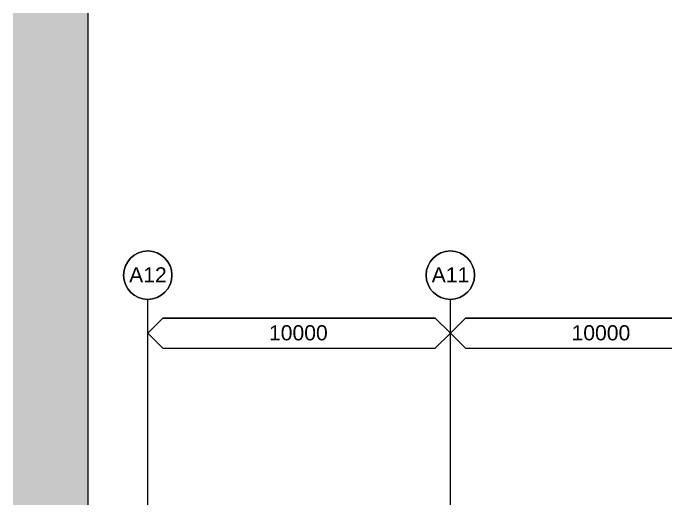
# Model space of a CAD drawing. Header units: millimetres. Extents: x 902415 to 1199587, y -3757 to 35605.
# Drawn here: x 908798 to 930377, y 19550 to 35605 of the extents above; entities that cross this region are included whole.
import ezdxf

# ---------------------------------------------------------------- set-up
doc = ezdxf.new("R2010")
doc.units = ezdxf.units.MM
doc.linetypes.add('Grid Line', pattern=[21, 12, -3, 3, -3])
for name, color, linetype, lineweight in [('A-ANNO-NOTE', 131, 'Continuous', 5), ('A-DETL', 90, 'Continuous', 18), ('A-DETL-GENF', 92, 'Continuous', 5), ('S-GRID', 1, 'Continuous', 5), ('S-GRID-IDEN', 1, 'Continuous', 5)]:
    doc.layers.add(name, color=color, linetype=linetype, lineweight=lineweight)
doc.styles.add('Arial', font='arial.ttf', dxfattribs={"height": 500})

# ---------------------------------------------------------------- blocks, each defined once
blk = doc.blocks.new('Dimension - Grids _2D_ - 1-200-1063965-North - Grids A')
at = {"layer": 'A-DETL-GENF'}
for p, q in [((913751, 25527), (913251, 25027)), ((913251, 25027), (913751, 25527)), ((922751, 25527), (913751, 25527)), ((913751, 25527), (922751, 25527)), ((923251, 25027), (922751, 25527)), ((923251, 25027), (922751, 25527)), ((913251, 25027), (913751, 24527)), ((913251, 25027), (913751, 24527)), ((922751, 24527), (923251, 25027)), ((923251, 25027), (922751, 24527)), ((913751, 24527), (922751, 24527)), ((913751, 24527), (922751, 24527))]:
    blk.add_line(p, q, dxfattribs=at)
blk = doc.blocks.new('Grid - A1-203820-North - Grids A')
at = {"layer": 'S-GRID-IDEN'}
blk.add_circle((1014851, 26943), 800, dxfattribs=at)
for start, end in [(0, 180), (180, 360)]:
    blk.add_arc((1014851, 26943), 800, start, end, dxfattribs=at)

msp = doc.modelspace()

# ---------------------------------------------------------------- hatches: boundary and pattern name
at = {"layer": 'A-DETL-GENF'}
msp.add_hatch(color=7, dxfattribs=at).paths.add_polyline_path([(911282.2, 275.1), (911282.2, 11299.9), (912214.8, 11714.1), (910272.9, 12542.3), (911282.2, 12956.4), (911282.2, 35605.3), (908798.2, 35605.3), (908798.2, 275.1)])

# ---------------------------------------------------------------- linework, layer by layer
at = {"layer": 'A-DETL', "lineweight": 15}
msp.add_line((911282.2, 12956.4), (911282.2, 35605.3), dxfattribs=at)
at = {"layer": 'S-GRID', "linetype": 'Grid Line'}
for p, q in [((913251.1, 1045.5), (913251.1, 26143.2)), ((923251.1, 1045.5), (923251.1, 26143.2))]:
    msp.add_line(p, q, dxfattribs=at)

# ---------------------------------------------------------------- block references
at = {"layer": 'A-DETL-GENF'}
for p in [(0, 0), (10000, 0)]:
    msp.add_blockref('Dimension - Grids _2D_ - 1-200-1063965-North - Grids A', p, dxfattribs=at)
at = {"layer": 'S-GRID-IDEN'}
for p in [(-101600, 0), (-91600, 0)]:
    msp.add_blockref('Grid - A1-203820-North - Grids A', p, dxfattribs=at)

# ---------------------------------------------------------------- texts
at = {"layer": 'A-ANNO-NOTE', "char_height": 500, "width": 2324.894, "attachment_point": 1, "style": 'Arial'}
for insert in [(917256.6, 25290.5), (927256.6, 25290.5)]:
    msp.add_mtext('10000', dxfattribs=dict(at, insert=insert))
at = {"layer": 'S-GRID-IDEN', "char_height": 500, "width": 1491.139, "attachment_point": 1, "style": 'Arial'}
for s, insert in [('A12', (912634.7, 27204)), ('A11', (922634.7, 27204))]:
    msp.add_mtext(s, dxfattribs=dict(at, insert=insert))

doc.saveas('drawing.dxf')
